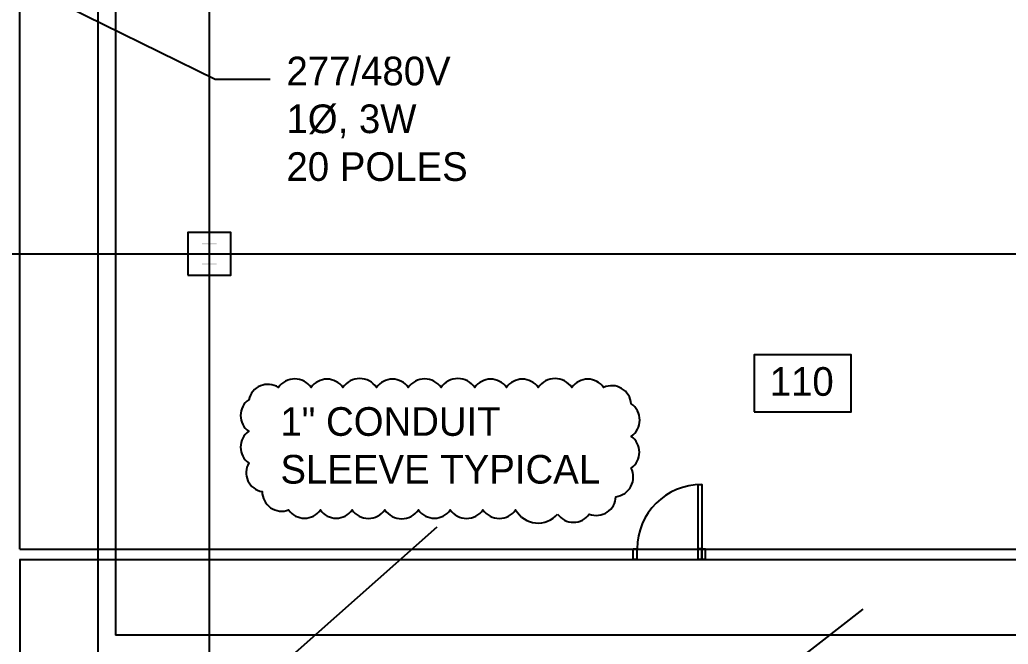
# Model space of a CAD drawing. Header units: inches. Extents: x 6906 to 14988, y -851 to 13048.
# Drawn here: x 10708 to 11259, y 11642 to 11991 of the extents above; entities that cross this region are included whole.
import ezdxf

# ---------------------------------------------------------------- set-up
doc = ezdxf.new("R2010")
doc.units = ezdxf.units.IN
doc.header["$MEASUREMENT"] = 0
doc.layers.add('COMM WIRE', color=1, linetype='Continuous')
doc.layers.add('E-TEXT', color=7, linetype='Continuous')
doc.dimstyles.get("Standard").update_dxf_attribs({"dimtxt": 0.18, "dimasz": 0.18, "dimexe": 0.18, "dimexo": 0.0625, "dimgap": 0.09, "dimtad": 0, "dimtih": 1, "dimtoh": 1, "dimdec": 4, "dimzin": 0, "dimdsep": 46, "dimtxsty": 'Standard', "dimcen": 0.09, "dimadec": 0, "dimazin": 0, "dimtfac": 1, "dimtdec": 4, "dimtofl": 0, "dimtmove": 0, "dimatfit": 3, "dimfxl": 0, "dimtolj": 1, "dimtzin": 0, "dimarcsym": 0})

# ---------------------------------------------------------------- blocks, each defined once
blk = doc.blocks.new('GROUND FL')
h = blk.add_hatch(color=256)
edge = h.paths.add_edge_path()
edge.add_line((-2395.96, -1193.82), (-2404.04, -1193.82))
edge.add_line((-2404.04, -1193.82), (-2404.04, -1193.07))
edge.add_line((-2404.04, -1193.07), (-2401, -1193.07))
edge.add_arc((-2401, -1192.32), 0.75, 270.0217, 360.0217)
edge.add_line((-2400.25, -1192.32), (-2400.25, -1183.13))
edge.add_arc((-2401, -1183.13), 0.75, 0.0217, 90.0217)
edge.add_line((-2401, -1182.38), (-2404.04, -1182.38))
edge.add_line((-2404.04, -1182.38), (-2404.04, -1181.63))
edge.add_line((-2404.04, -1181.63), (-2395.96, -1181.63))
edge.add_line((-2395.96, -1181.63), (-2395.96, -1182.38))
edge.add_line((-2395.96, -1182.38), (-2399, -1182.38))
edge.add_arc((-2399, -1183.13), 0.75, 90.0217, 180.0217)
edge.add_line((-2399.75, -1183.13), (-2399.75, -1192.32))
edge.add_arc((-2399, -1192.32), 0.75, 180.0217, 270.0217)
edge.add_line((-2399, -1193.07), (-2395.96, -1193.07))
edge.add_line((-2395.96, -1193.07), (-2395.96, -1193.82))
at = {"ltscale": 0.7}
for p, q in [((-2400, 0), (-2400, -2689.04)), ((-6063.47, -1187.73), (76.1, -1187.73))]:
    blk.add_line(p, q, dxfattribs=at)
at = {"lineweight": -3}
for p, q in [((-2505.73, -1352.53), (-2505.73, -215.75)), ((-2505.92, -1358.37), (-492, -1358.37)), ((-2505.73, -1358.37), (-2505.73, -1802.74))]:
    blk.add_line(p, q, dxfattribs=at)
at = {"linetype": 'Continuous', "lineweight": -3}
blk.add_line((-2505.73, -1352.53), (-492, -1352.53), dxfattribs=at)
blk.add_lwpolyline([(-2412, -1199.7), (-2388, -1199.7), (-2388, -1175.75), (-2412, -1175.75)], close=True)
for points in [[(-2125.23, -1352.46), (-2127.23, -1352.46), (-2127.23, -1316.46), (-2125.23, -1316.46)], [(-2163.43, -1352.46), (-2161.43, -1352.46), (-2161.43, -1358.37), (-2163.43, -1358.37)], [(-2127.23, -1352.39), (-2125.23, -1352.39), (-2125.23, -1358.3), (-2127.23, -1358.3)], [(-2127.23, -1352.39), (-2125.23, -1352.39), (-2125.23, -1358.3), (-2127.23, -1358.3)], [(-2125.23, -1352.46), (-2123.23, -1352.46), (-2123.23, -1358.37), (-2125.23, -1358.37)]]:
    blk.add_lwpolyline(points, close=True, dxfattribs=at)
blk.add_arc((-2125.23, -1352.46), 36, 90, 180, dxfattribs=at)

msp = doc.modelspace()

# ---------------------------------------------------------------- linework, layer by layer
at = {"layer": 'COMM WIRE'}
for p, q in [((10761, 12160.28), (10761, 11647.5)), ((10751.28, 11511.92), (10751.28, 12154.57)), ((13184.98, 11647.5), (10761, 11647.5))]:
    msp.add_line(p, q, dxfattribs=at)
at = {"layer": 'E-TEXT'}
msp.add_line((11178, 11662), (11140, 11632.5), dxfattribs=at)
msp.add_lwpolyline([(11117.37, 11772.21), (11171.4, 11772.21), (11171.4, 11804.12), (11117.37, 11804.12)], close=True, dxfattribs=at)
msp.add_lwpolyline([(11007.68, 11715.15, 0.520567), (11025.37, 11715.15, 0.520567), (11040.2, 11724.84, 0.520567), (11048.76, 11740.8, 0.520567), (11048.76, 11758.47, 0.520567), (11048.76, 11776.71, 0.520567), (11033.36, 11785.83, 0.520567), (11015.67, 11785.83, 0.520567), (10996.84, 11785.83, 0.520567), (10979.16, 11785.83, 0.520567), (10961.47, 11785.83, 0.520567), (10942.64, 11785.83, 0.520567), (10924.39, 11785.83, 0.520567), (10906.7, 11785.83, 0.520567), (10887.87, 11785.83, 0.520567), (10870.19, 11785.83, 0.520567), (10851.93, 11785.83, 0.520567), (10835.38, 11778.99, 0.520567), (10835.38, 11761.32, 0.520567), (10835.38, 11743.65, 0.520567), (10842.8, 11727.69, 0.520567), (10857.63, 11717.43, 0.520567), (10875.32, 11717.43, 0.520567), (10893.01, 11717.43, 0.520567), (10911.26, 11717.43, 0.520567), (10930.09, 11717.43, 0.520567), (10947.78, 11717.43, 0.520567), (10966.03, 11717.43, 0.520567), (10984.29, 11717.43, 0.520567)], format="xyb", close=True, dxfattribs=at)

# ---------------------------------------------------------------- block references
msp.add_blockref('GROUND FL', (13213.33, 13048.13))

# ---------------------------------------------------------------- texts
msp.add_text('110', height=16, dxfattribs=at).set_placement((11126.07, 11781.16))
at = {"layer": 'E-TEXT', "char_height": 16, "attachment_point": 1}
for s, insert, width in [('277/480V\\P1%%C, 3W\\P20 POLES', (10856.42, 11970.48), 203.5264), ('1" CONDUIT SLEEVE TYPICAL', (10853.04, 11774.81), 203.5)]:
    msp.add_mtext(s, dxfattribs=dict(at, insert=insert, width=width))

# ---------------------------------------------------------------- leaders
at = {"layer": 'E-TEXT'}
for points in [[(10723.37, 12003.94), (10816.6, 11957.86), (10847.33, 11957.86)], [(10723.51, 11519.95), (10831.08, 11610.98), (10940.43, 11707.94)]]:
    msp.add_leader(points, dimstyle='Standard', override={"dimgap": 0.09, "dimtad": 0}, dxfattribs=at)

doc.saveas('drawing.dxf')
